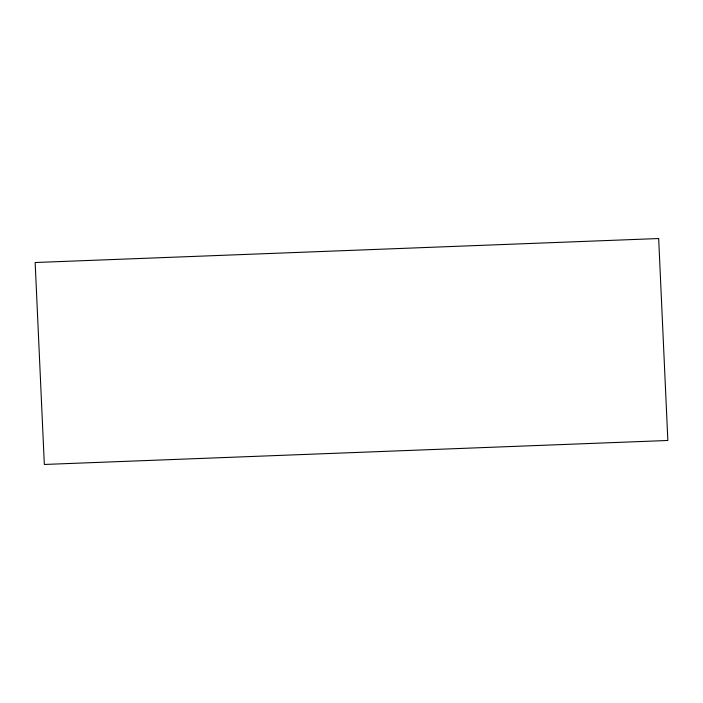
<?xml version="1.0" encoding="UTF-8"?>
<svg xmlns="http://www.w3.org/2000/svg" width="703" height="703" viewBox="0 0 703 703"><rect width="100%" height="100%" fill="white"/><g stroke="black" fill="none" stroke-linecap="round" stroke-linejoin="round"><path stroke-width="1.05" d="M658.667 238.537L35.15 262.518L44.333 464.463L667.85 440.482L658.667 238.537"/></g></svg>
